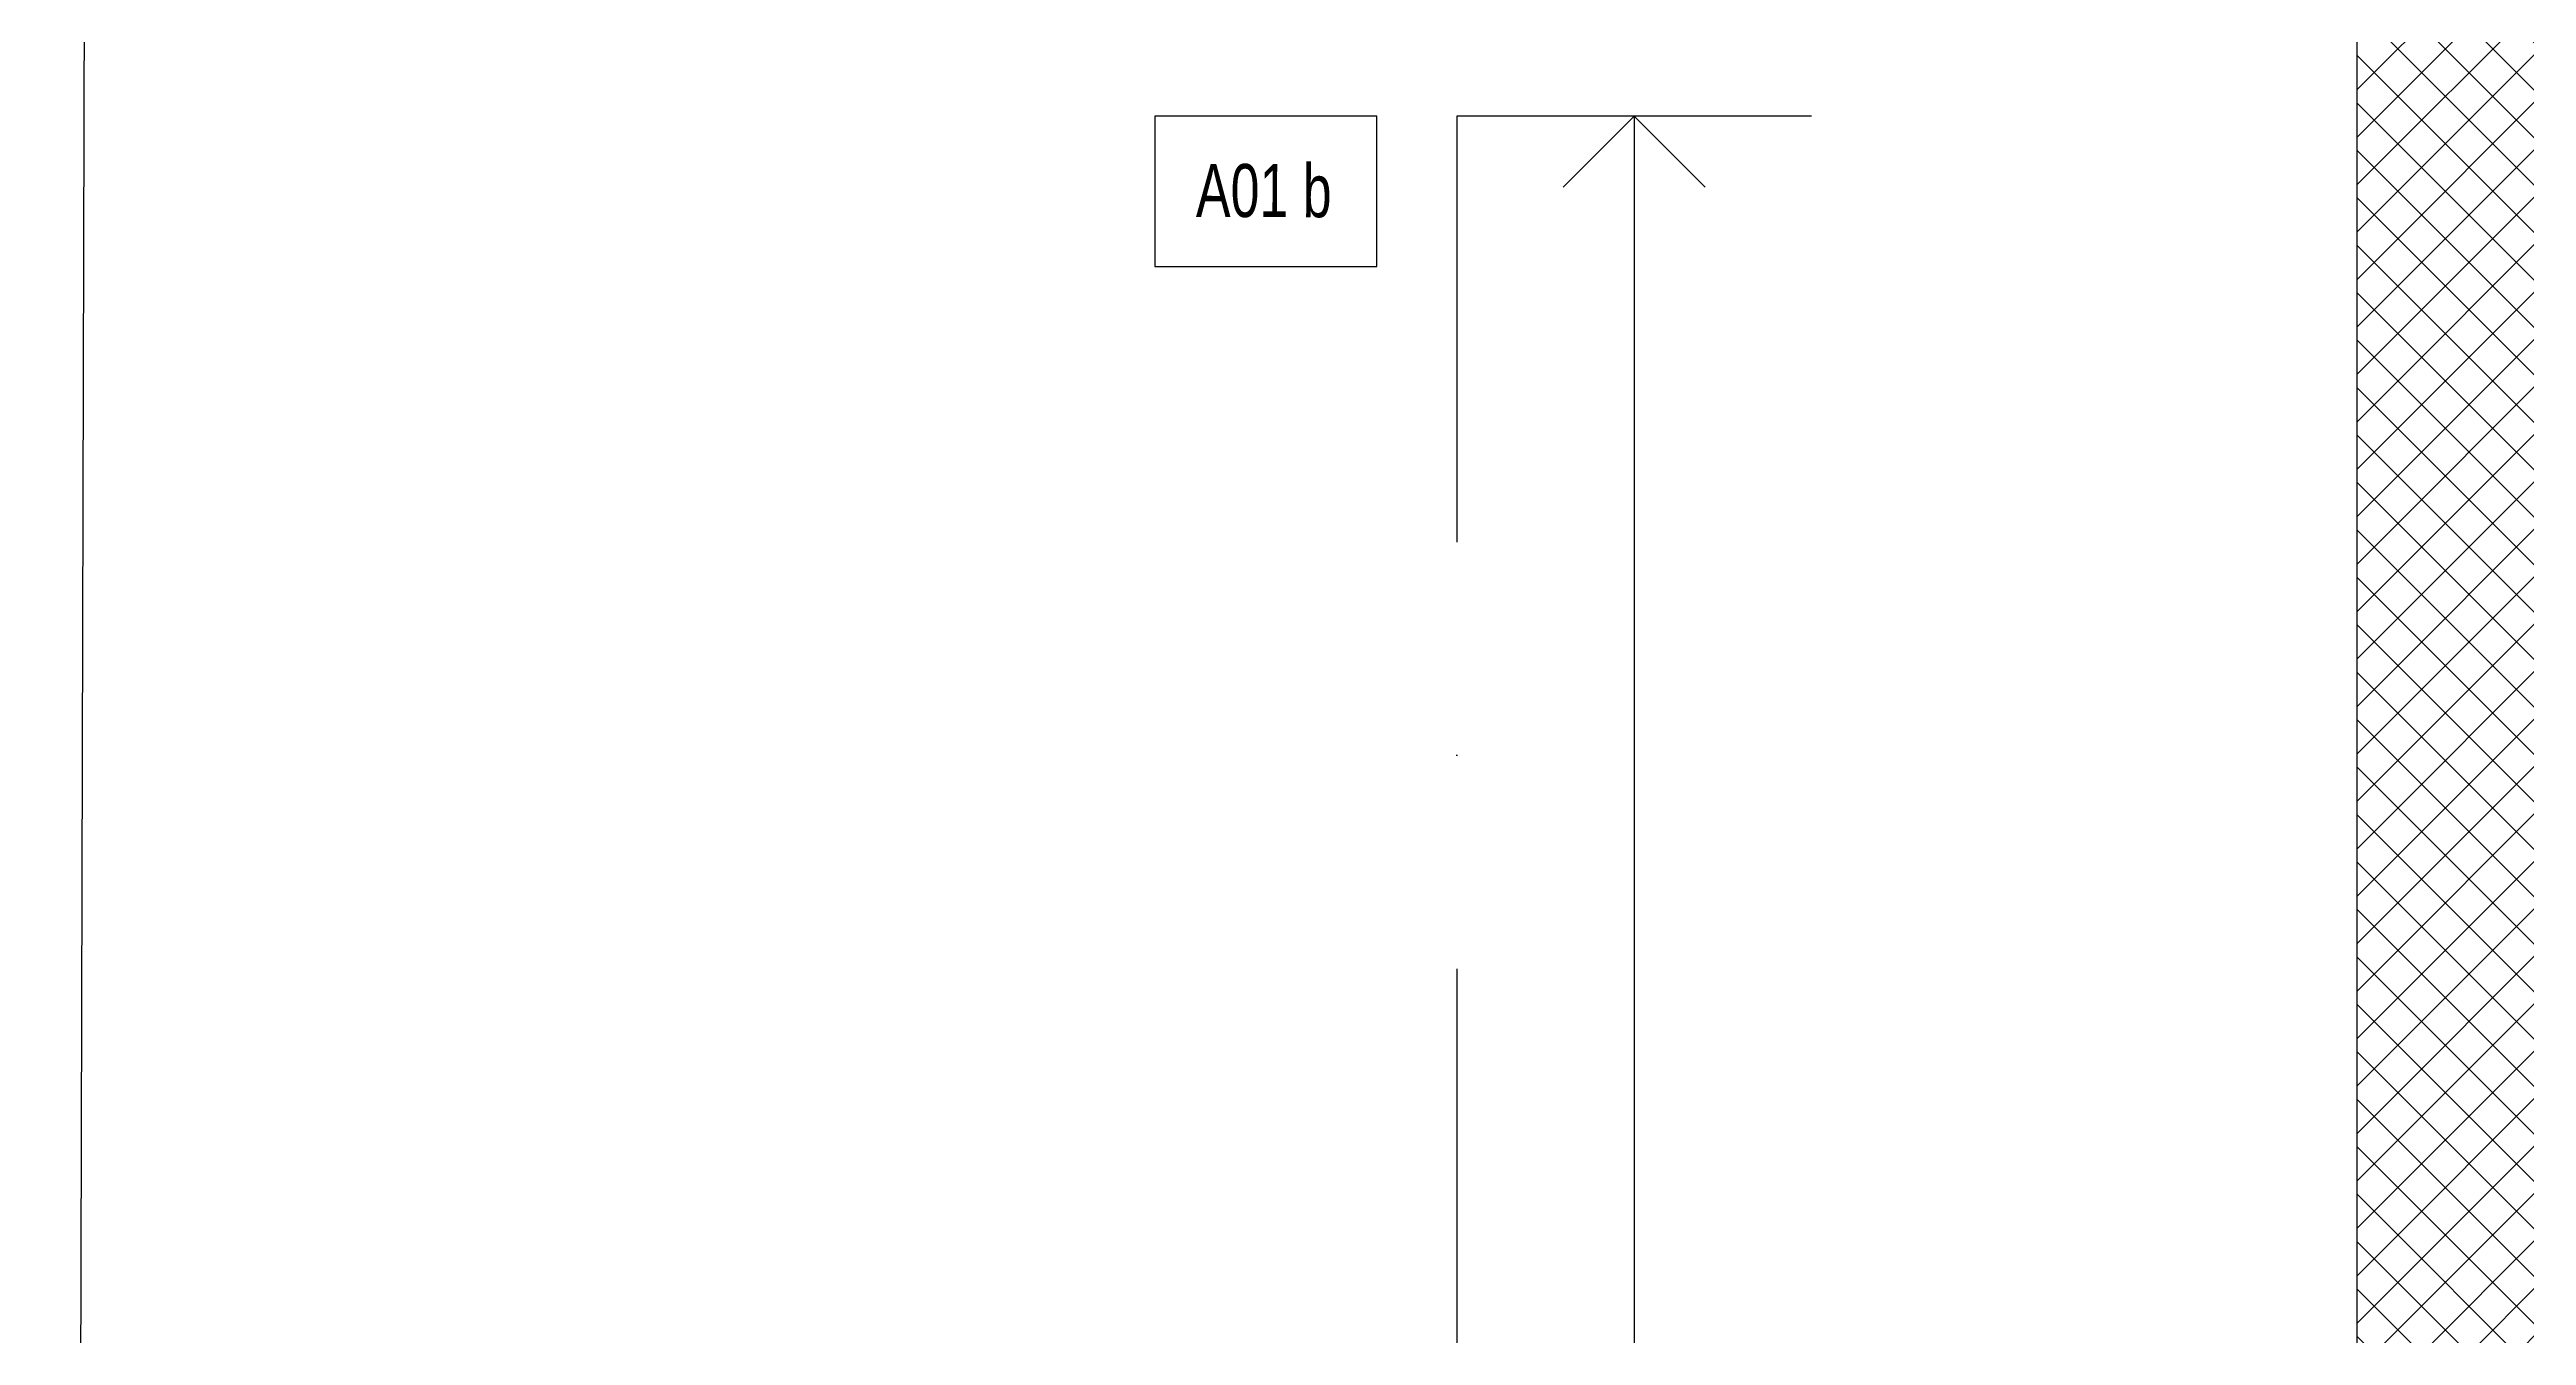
# Model space of a CAD drawing. Header units: millimetres. Extents: x 24747 to 137666, y -34589 to 43444.
# Drawn here: x 107912 to 108650, y 39670 to 40053 of the extents above; entities that cross this region are included whole.
import ezdxf

# ---------------------------------------------------------------- set-up
doc = ezdxf.new("R2010")
doc.units = ezdxf.units.MM
doc.header["$LTSCALE"] = 10
for name, pattern in [('CONTINOUS', [0]), ('DASHDOT', [25.4, 12.7, -6.35, 0, -6.35]), ('HIDDEN', [0.375, 0.25, -0.125])]:
    doc.linetypes.add(name, pattern=pattern)
doc.layers.add('EPC RETINI PIANO INTERRATO DEFINITIVO', color=4, linetype='Continuous', lineweight=0)
for name, color, linetype in [('X_LINEE SOVRAPPOSIZIONE', 3, 'DASHDOT'), ('X_MURI', 3, 'Continuous'), ('X_rilievo', 8, 'Continuous')]:
    doc.layers.add(name, color=color, linetype=linetype)
doc.styles.add('QUOTE', font='simplex.shx', dxfattribs={"width": 0.7})

msp = doc.modelspace()

# ---------------------------------------------------------------- hatches: boundary and pattern name
at = {"layer": 'EPC RETINI PIANO INTERRATO DEFINITIVO', "ltscale": 0.01}
h = msp.add_hatch(dxfattribs=at)
h.set_pattern_fill('_USER', color=256, scale=10, angle=45, style=0, double=1, pattern_type=0)
h.set_pattern_definition([(45, (115279.709, -15009.218), (-7.0710678, 7.0710678), []), (135, (115279.709, -15009.218), (-7.0710678, -7.0710678), [])])
h.paths.add_polyline_path([(108785.73737, 41674.21629), (108808.22562, 41674.21629), (108808.22562, 41695.93221), (108785.73737, 41695.93221)], flags=24)
h.paths.add_polyline_path([(108620.73737, 40680.09325), (108643.22562, 40680.09325), (108643.22562, 40701.80917), (108620.73737, 40701.80917)], flags=24)
h.paths.add_polyline_path([(108785.73737, 41423.26123), (108808.22562, 41423.26123), (108808.22562, 41444.97715), (108785.73737, 41444.97715)], flags=24)
h.paths.add_polyline_path([(108614.43536, 39029.8545), (108664.45463, 39029.8545), (108664.45463, 40749.33611), (108764.47323, 40749.33611), (108788.41462, 40749.33611), (108788.46387, 40784.72932), (108788.64681, 40784.72932), (108788.64681, 40794.25432), (108829.45463, 40794.25432), (108829.45463, 40818.27144), (108829.45463, 41851.30214), (108764.45463, 41851.30214), (108764.45463, 40814.33611), (108614.45261, 40814.33611)])
h.paths.add_polyline_path([(108599.45463, 39029.8545), (108614.43536, 39029.8545), (108614.45261, 40814.33611), (108599.45463, 40814.33611)])

# ---------------------------------------------------------------- linework, layer by layer
at = {"layer": 'X_LINEE SOVRAPPOSIZIONE'}
msp.add_line((108436.85535, 40033.11506, 0), (108331.18918, 40033.11506, 0), dxfattribs=at)
at = {"layer": 'X_LINEE SOVRAPPOSIZIONE', "color": 4, "linetype": 'CONTINOUS'}
for q in [(108362.84691, 40011.9397, 0), (108384.02226, 39233.11506, 0), (108405.19762, 40011.9397, 0)]:
    msp.add_line((108384.02226, 40033.11506, 0), q, dxfattribs=at)
at = {"layer": 'X_LINEE SOVRAPPOSIZIONE', "color": 4, "linetype": 'CONTINOUS', "elevation": 0}
msp.add_lwpolyline([(108241.12725, 39988.33674), (108307.33393, 39988.33674), (108307.33393, 40033.11506), (108241.12725, 40033.11506)], close=True, dxfattribs=at)
at = {"layer": 'X_LINEE SOVRAPPOSIZIONE', "elevation": 0}
msp.add_lwpolyline([(108331.18918, 40033.11506), (108331.18918, 39233.11506)], dxfattribs=at)
at = {"layer": 'X_MURI'}
msp.add_line((108599.45463, 40814.33611, 0), (108599.45463, 39029.8545, 0), dxfattribs=at)
at = {"layer": 'X_rilievo', "linetype": 'HIDDEN', "ltscale": 200}
msp.add_line((107911.64564, 35862.17435, 0), (107930.37459, 43443.13927, 0), dxfattribs=at)

# ---------------------------------------------------------------- texts
at = {"layer": 'X_LINEE SOVRAPPOSIZIONE', "color": 4, "linetype": 'CONTINOUS', "insert": (108253.37745, 40002.87238, 0), "char_height": 1.45152, "width": 197.0481629, "attachment_point": 7, "rotation": 359.85091473, "style": 'QUOTE'}
msp.add_mtext('{\\fArial|b0|i0|c0|p34;\\H10.9x;A01 b }', dxfattribs=at)

doc.saveas('drawing.dxf')
